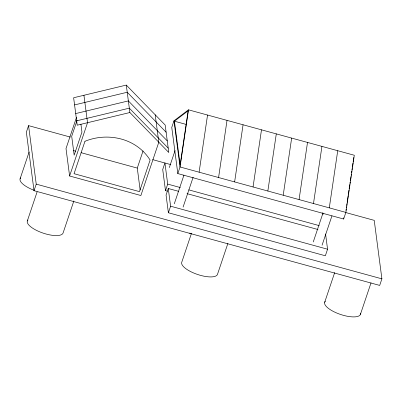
<?xml version="1.0" encoding="UTF-8"?>
<svg xmlns="http://www.w3.org/2000/svg" width="402" height="402" viewBox="0 0 402 402"><rect width="100%" height="100%" fill="white"/><g stroke="black" fill="none" stroke-linecap="round" stroke-linejoin="round"><path stroke-width="0.6" d="M188.478 109.821L180.041 166.966L177.815 173.579L343.64 219.02L345.866 212.407L354.303 155.257L188.478 109.821L173.986 120.816L171.76 127.429L177.815 173.579M199.106 172.187L207.548 115.042M218.582 177.528L227.024 120.384M234.627 181.92L243.064 124.776M253.054 186.97L261.491 129.826M267.853 191.03L276.295 133.881M283.209 195.236L291.651 138.092M299.068 199.583L307.51 142.439M313.495 203.533L321.932 146.388M329.288 207.864L337.725 150.715M345.976 210.417L346.162 209.186M346.343 207.95L346.524 206.718M346.705 205.487L346.981 203.638M347.162 202.407L348.162 195.628M348.343 194.397L348.981 190.086M349.162 188.855L349.8 184.543M349.981 183.312L350.162 182.076M350.348 180.845L350.981 176.533M351.167 175.302L351.348 174.071M351.529 172.835L351.8 170.991M351.981 169.76L352.167 168.523M352.348 167.292L352.986 162.981M353.167 161.75L353.805 157.438M70.335 137.082L28.562 125.635L26.356 132.198L34.024 190.689L379.694 285.41L381.9 278.847L374.227 220.356L345.775 212.557M20.1 178.795L29.105 152.031M34.024 190.689L36.235 184.126L28.562 125.635M27.321 220.974L37.125 191.839M76.566 117.178L66.008 148.559L69.606 175.991L140.876 195.523L158.805 142.238L155.207 114.801M77.084 120.298L71.702 136.288L74.174 155.162L81.948 132.062L80.913 124.148M69.606 175.991L87.535 122.71L83.938 95.274M73.867 200.93L63.059 233.044A18.864 6.452 18.6 0 1 41.532 232.557A18.864 6.452 18.6 0 1 27.959 220.01M140.152 190.035L137.278 168.086L143.057 150.916M169.322 167.584L175.051 150.569M165.488 190.659L167.694 184.096L164.926 162.961L162.715 169.523L165.488 190.659L167.297 191.156M178.538 191.317L168.272 188.503L166.066 195.065L168.388 212.764L325.354 255.778L327.565 249.215L325.56 233.954M168.388 212.764L170.594 206.201L168.272 188.503M174.282 203.834L183.955 175.086M183.081 207.12L193.151 177.197M191.533 233.175L181.729 262.315A18.864 6.452 18.6 0 0 197.488 274.445A18.864 6.452 18.6 0 0 217.472 274.38L227.879 243.456M313.258 241.974L322.932 213.226M322.057 245.26L331.926 215.924M324.685 302.299L334.69 272.566M360.423 314.364L371.031 282.847M174.413 121.193L188.161 110.766L180.156 164.976L174.413 121.193L186.518 124.514M126.288 85.088L73.631 97.751L77.229 125.188L129.886 112.525L168.78 152.484L165.182 125.047L126.288 85.088L129.886 112.525M74.571 104.917L127.228 92.254L166.116 132.213M75.707 113.57L128.359 100.907L167.252 140.866M76.656 120.821L129.313 108.158L168.207 148.117M345.866 212.407L180.041 166.966L173.986 120.816M152.665 159.639L170.825 164.619M73.254 150.544L75.671 151.207M81.103 152.695L137.278 168.086M167.694 184.096L180.372 187.568M188.824 189.885L319.228 225.622M186.99 193.628L317.997 229.532M170.594 206.201L327.565 249.215M36.235 184.126L381.9 278.847M343.474 217.789L343.64 219.02M322.766 212.653L323.007 214.472M34.125 190.307A18.864 6.452 18.6 0 1 20.738 177.825M191.257 233.758A18.864 6.452 18.6 0 1 189.588 233.054M360.519 313.213A18.864 6.452 18.6 0 1 340.444 314.429A18.864 6.452 18.6 0 1 325.324 301.329M84.968 141.273L74.058 173.699L139.484 191.628L150.102 160.081A50.406 46.717 -7.5 0 0 121.434 139.092A53.36 49.451 -7.5 0 0 84.968 141.273"/></g></svg>
